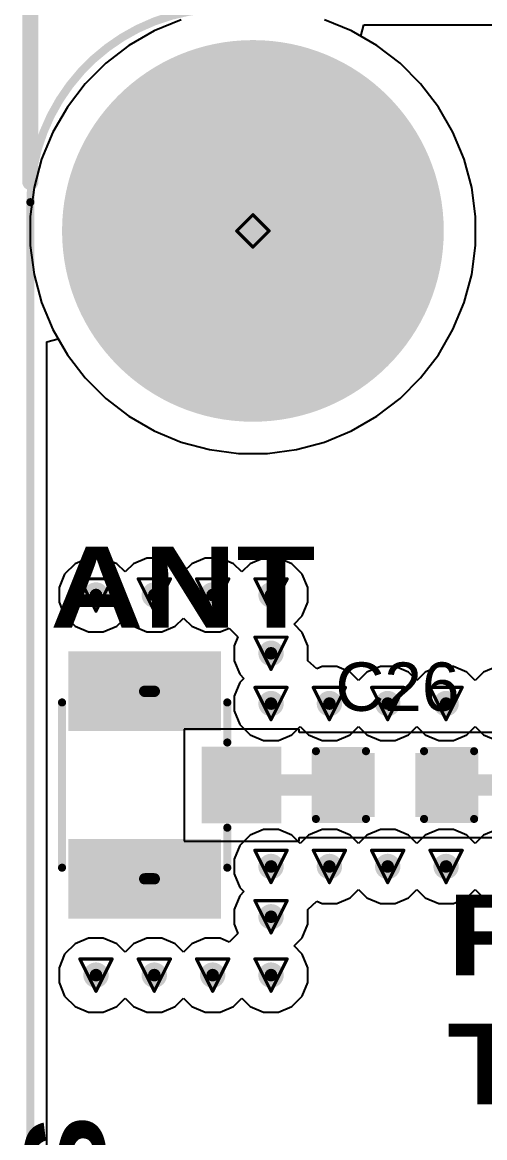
# Model space of a CAD drawing. Header units: inches. Extents: x -5 to 234, y -4 to 104.
# Drawn here: x -3.63 to 3.65, y 18.73 to 36.28 of the extents above; entities that cross this region are included whole.
import ezdxf

# ---------------------------------------------------------------- set-up
doc = ezdxf.new("R2010")
doc.units = ezdxf.units.IN
for name, color, linetype in [('Board Outline', 216, 'Continuous'), ('Bottom Layer', 5, 'Continuous'), ('Bottom Solder', 6, 'Continuous'), ('Dimension', 6, 'Continuous'), ('Drill Drawing', 1, 'Continuous'), ('GND', 16, 'Continuous'), ('Multi-Layer', 9, 'Continuous'), ('Pad Holes', 156, 'Continuous'), ('POWER', 76, 'Continuous'), ('Top Layer', 1, 'Continuous'), ('Top Overlay', 2, 'Continuous'), ('Top Paste', 8, 'Continuous'), ('Top Solder', 216, 'Continuous'), ('Via Holes', 16, 'Continuous')]:
    doc.layers.add(name, color=color, linetype=linetype)
doc.styles.add('Arial', font='', dxfattribs={"height": 0.2})
doc.styles.add('Arial Black_Bold', font='', dxfattribs={"height": 0.2})
doc.styles.get('Arial').set_extended_font_data('Arial')
doc.styles.get('Arial Black_Bold').set_extended_font_data('Arial Black', bold=True)

# ---------------------------------------------------------------- blocks, each defined once
blk = doc.blocks.new('U_FL_R_SMT_1_10__95')
at = {"layer": 'Top Layer'}
for points in [[(-2, 1.863), (-0.95, 1.863), (-0.95, -0.337), (-2, -0.337)], [(0.95, 1.863), (2, 1.863), (2, -0.337), (0.95, -0.337)], [(-0.5, -0.238), (0.5, -0.238), (0.5, -1.288), (-0.5, -1.288)]]:
    blk.add_hatch(color=1, dxfattribs=at).paths.add_polyline_path(points)
at = {"layer": 'Top Paste'}
for points in [[(-2, 1.863), (-0.95, 1.863), (-0.95, -0.337), (-2, -0.337)], [(0.95, 1.863), (2, 1.863), (2, -0.337), (0.95, -0.337)], [(-0.5, -0.238), (0.5, -0.238), (0.5, -1.288), (-0.5, -1.288)]]:
    blk.add_hatch(color=8, dxfattribs=at).paths.add_polyline_path(points)
at = {"layer": 'Top Solder'}
for points in [[(-2.102, 1.964), (-0.848, 1.964), (-0.848, -0.439), (-2.102, -0.439)], [(0.848, 1.964), (2.102, 1.964), (2.102, -0.439), (0.848, -0.439)], [(-0.602, -0.136), (0.602, -0.136), (0.602, -1.389), (-0.602, -1.389)]]:
    blk.add_hatch(color=216, dxfattribs=at).paths.add_polyline_path(points)
at = {"layer": 'Top Overlay', "const_width": 0.127}
for points in [[(-1.3, 2.062), (1.3, 2.062)], [(-1.3, -0.537), (-0.67, -0.537)], [(0.67, -0.537), (1.3, -0.537)]]:
    blk.add_lwpolyline(points, dxfattribs=at)
at = {"layer": 'Top Overlay', "const_width": 0.0635}
for points in [[(-1.332, 2.062, 1), (-1.268, 2.062, 1)], [(1.268, 2.062, 1), (1.332, 2.062, 1)], [(-1.332, -0.537, 1), (-1.268, -0.537, 1)], [(-0.702, -0.537, 1), (-0.638, -0.537, 1)], [(0.638, -0.537, 1), (0.702, -0.537, 1)], [(1.268, -0.537, 1), (1.332, -0.537, 1)]]:
    blk.add_lwpolyline(points, format="xyb", close=True, dxfattribs=at)
blk = doc.blocks.new('C___0603_132')
at = {"layer": 'Top Layer'}
for points in [[(-0.381, 0.445), (-0.381, -0.445), (-1.143, -0.445), (-1.143, 0.445)], [(1.143, 0.445), (1.143, -0.445), (0.381, -0.445), (0.381, 0.445)]]:
    blk.add_hatch(color=1, dxfattribs=at).paths.add_polyline_path(points)
at = {"layer": 'Top Paste'}
for points in [[(-0.381, 0.445), (-0.381, -0.445), (-1.143, -0.445), (-1.143, 0.445)], [(1.143, 0.445), (1.143, -0.445), (0.381, -0.445), (0.381, 0.445)]]:
    blk.add_hatch(color=8, dxfattribs=at).paths.add_polyline_path(points)
at = {"layer": 'Top Solder'}
for points in [[(-0.321, 0.504), (-0.321, -0.504), (-1.203, -0.504), (-1.203, 0.504)], [(1.203, 0.504), (1.203, -0.504), (0.321, -0.504), (0.321, 0.504)]]:
    blk.add_hatch(color=216, dxfattribs=at).paths.add_polyline_path(points)
at = {"layer": 'Top Overlay', "const_width": 0.127}
for points in [[(-1.245, 0.533), (-1.245, -0.533)], [(-0.457, 0.533), (-1.245, 0.533)], [(1.245, 0.533), (0.457, 0.533)], [(1.245, 0.533), (1.245, -0.533)], [(-0.457, -0.533), (-1.245, -0.533)], [(1.245, -0.533), (0.457, -0.533)]]:
    blk.add_lwpolyline(points, dxfattribs=at)
at = {"layer": 'Top Overlay', "const_width": 0.0635}
for points in [[(-1.276, 0.533, 1), (-1.213, 0.533, 1)], [(-1.276, 0.533, 1), (-1.213, 0.533, 1)], [(-0.489, 0.533, 1), (-0.425, 0.533, 1)], [(0.425, 0.533, 1), (0.489, 0.533, 1)], [(1.213, 0.533, 1), (1.276, 0.533, 1)], [(1.213, 0.533, 1), (1.276, 0.533, 1)], [(-1.276, -0.533, 1), (-1.213, -0.533, 1)], [(-1.276, -0.533, 1), (-1.213, -0.533, 1)], [(-0.489, -0.533, 1), (-0.425, -0.533, 1)], [(0.425, -0.533, 1), (0.489, -0.533, 1)], [(1.213, -0.533, 1), (1.276, -0.533, 1)], [(1.213, -0.533, 1), (1.276, -0.533, 1)]]:
    blk.add_lwpolyline(points, format="xyb", close=True, dxfattribs=at)

msp = doc.modelspace()

# ---------------------------------------------------------------- hatches: boundary and pattern name
at = {"layer": 'Bottom Layer'}
h = msp.add_hatch(color=5, dxfattribs=at)
edge = h.paths.add_edge_path()
edge.add_arc((0, 33), 2.9, 0, 360)
h = msp.add_hatch(color=5, dxfattribs=at)
edge = h.paths.add_edge_path()
edge.add_arc((-2.468, 27.272), 0.2, 0, 360)
h = msp.add_hatch(color=5, dxfattribs=at)
edge = h.paths.add_edge_path()
edge.add_arc((-1.551, 27.272), 0.2, 0, 360)
h = msp.add_hatch(color=5, dxfattribs=at)
edge = h.paths.add_edge_path()
edge.add_arc((-0.633, 27.272), 0.2, 0, 360)
h = msp.add_hatch(color=5, dxfattribs=at)
edge = h.paths.add_edge_path()
edge.add_arc((0.285, 27.272), 0.2, 0, 360)
h = msp.add_hatch(color=5, dxfattribs=at)
edge = h.paths.add_edge_path()
edge.add_arc((0.285, 26.355), 0.2, 0, 360)
h = msp.add_hatch(color=5, dxfattribs=at)
edge = h.paths.add_edge_path()
edge.add_arc((0.285, 25.564), 0.2, 0, 360)
h = msp.add_hatch(color=5, dxfattribs=at)
edge = h.paths.add_edge_path()
edge.add_arc((1.203, 25.564), 0.2, 0, 360)
h = msp.add_hatch(color=5, dxfattribs=at)
edge = h.paths.add_edge_path()
edge.add_arc((2.12, 25.564), 0.2, 0, 360)
h = msp.add_hatch(color=5, dxfattribs=at)
edge = h.paths.add_edge_path()
edge.add_arc((3.038, 25.564), 0.2, 0, 360)
h = msp.add_hatch(color=5, dxfattribs=at)
edge = h.paths.add_edge_path()
edge.add_arc((0.285, 23.001), 0.2, 0, 360)
h = msp.add_hatch(color=5, dxfattribs=at)
edge = h.paths.add_edge_path()
edge.add_arc((1.203, 23.001), 0.2, 0, 360)
h = msp.add_hatch(color=5, dxfattribs=at)
edge = h.paths.add_edge_path()
edge.add_arc((2.12, 23.001), 0.2, 0, 360)
h = msp.add_hatch(color=5, dxfattribs=at)
edge = h.paths.add_edge_path()
edge.add_arc((3.038, 23.001), 0.2, 0, 360)
h = msp.add_hatch(color=5, dxfattribs=at)
edge = h.paths.add_edge_path()
edge.add_arc((0.285, 22.21), 0.2, 0, 360)
h = msp.add_hatch(color=5, dxfattribs=at)
edge = h.paths.add_edge_path()
edge.add_arc((-2.468, 21.292), 0.2, 0, 360)
h = msp.add_hatch(color=5, dxfattribs=at)
edge = h.paths.add_edge_path()
edge.add_arc((-1.551, 21.292), 0.2, 0, 360)
h = msp.add_hatch(color=5, dxfattribs=at)
edge = h.paths.add_edge_path()
edge.add_arc((-0.633, 21.292), 0.2, 0, 360)
h = msp.add_hatch(color=5, dxfattribs=at)
edge = h.paths.add_edge_path()
edge.add_arc((0.285, 21.292), 0.2, 0, 360)
at = {"layer": 'Bottom Solder'}
h = msp.add_hatch(color=6, dxfattribs=at)
edge = h.paths.add_edge_path()
edge.add_arc((0, 33), 3.002, 0, 360)
at = {"layer": 'GND'}
h = msp.add_hatch(color=16, dxfattribs=at)
edge = h.paths.add_edge_path()
edge.add_arc((0, 33), 2.9, 0, 360)
h = msp.add_hatch(color=16, dxfattribs=at)
edge = h.paths.add_edge_path()
edge.add_arc((-2.468, 27.272), 0.2, 0, 360)
h = msp.add_hatch(color=16, dxfattribs=at)
edge = h.paths.add_edge_path()
edge.add_arc((-1.551, 27.272), 0.2, 0, 360)
h = msp.add_hatch(color=16, dxfattribs=at)
edge = h.paths.add_edge_path()
edge.add_arc((-0.633, 27.272), 0.2, 0, 360)
h = msp.add_hatch(color=16, dxfattribs=at)
edge = h.paths.add_edge_path()
edge.add_arc((0.285, 27.272), 0.2, 0, 360)
h = msp.add_hatch(color=16, dxfattribs=at)
edge = h.paths.add_edge_path()
edge.add_arc((0.285, 26.355), 0.2, 0, 360)
h = msp.add_hatch(color=16, dxfattribs=at)
edge = h.paths.add_edge_path()
edge.add_arc((0.285, 25.564), 0.2, 0, 360)
h = msp.add_hatch(color=16, dxfattribs=at)
edge = h.paths.add_edge_path()
edge.add_arc((1.203, 25.564), 0.2, 0, 360)
h = msp.add_hatch(color=16, dxfattribs=at)
edge = h.paths.add_edge_path()
edge.add_arc((2.12, 25.564), 0.2, 0, 360)
h = msp.add_hatch(color=16, dxfattribs=at)
edge = h.paths.add_edge_path()
edge.add_arc((3.038, 25.564), 0.2, 0, 360)
h = msp.add_hatch(color=16, dxfattribs=at)
edge = h.paths.add_edge_path()
edge.add_arc((0.285, 23.001), 0.2, 0, 360)
h = msp.add_hatch(color=16, dxfattribs=at)
edge = h.paths.add_edge_path()
edge.add_arc((1.203, 23.001), 0.2, 0, 360)
h = msp.add_hatch(color=16, dxfattribs=at)
edge = h.paths.add_edge_path()
edge.add_arc((2.12, 23.001), 0.2, 0, 360)
h = msp.add_hatch(color=16, dxfattribs=at)
edge = h.paths.add_edge_path()
edge.add_arc((3.038, 23.001), 0.2, 0, 360)
h = msp.add_hatch(color=16, dxfattribs=at)
edge = h.paths.add_edge_path()
edge.add_arc((0.285, 22.21), 0.2, 0, 360)
h = msp.add_hatch(color=16, dxfattribs=at)
edge = h.paths.add_edge_path()
edge.add_arc((-2.468, 21.292), 0.2, 0, 360)
h = msp.add_hatch(color=16, dxfattribs=at)
edge = h.paths.add_edge_path()
edge.add_arc((-1.551, 21.292), 0.2, 0, 360)
h = msp.add_hatch(color=16, dxfattribs=at)
edge = h.paths.add_edge_path()
edge.add_arc((-0.633, 21.292), 0.2, 0, 360)
h = msp.add_hatch(color=16, dxfattribs=at)
edge = h.paths.add_edge_path()
edge.add_arc((0.285, 21.292), 0.2, 0, 360)
at = {"layer": 'Multi-Layer'}
h = msp.add_hatch(color=9, dxfattribs=at)
edge = h.paths.add_edge_path()
edge.add_arc((0, 33), 2.9, 0, 360)
at = {"layer": 'Pad Holes'}
h = msp.add_hatch(color=7, dxfattribs=at)
edge = h.paths.add_edge_path()
edge.add_arc((0, 33), 1.5, 0, 360)
at = {"layer": 'POWER'}
h = msp.add_hatch(color=76, dxfattribs=at)
edge = h.paths.add_edge_path()
edge.add_arc((0, 33), 2.9, 0, 360)
h = msp.add_hatch(color=76, dxfattribs=at)
edge = h.paths.add_edge_path()
edge.add_arc((-2.468, 27.272), 0.2, 0, 360)
h = msp.add_hatch(color=76, dxfattribs=at)
edge = h.paths.add_edge_path()
edge.add_arc((-1.551, 27.272), 0.2, 0, 360)
h = msp.add_hatch(color=76, dxfattribs=at)
edge = h.paths.add_edge_path()
edge.add_arc((-0.633, 27.272), 0.2, 0, 360)
h = msp.add_hatch(color=76, dxfattribs=at)
edge = h.paths.add_edge_path()
edge.add_arc((0.285, 27.272), 0.2, 0, 360)
h = msp.add_hatch(color=76, dxfattribs=at)
edge = h.paths.add_edge_path()
edge.add_arc((0.285, 26.355), 0.2, 0, 360)
h = msp.add_hatch(color=76, dxfattribs=at)
edge = h.paths.add_edge_path()
edge.add_arc((0.285, 25.564), 0.2, 0, 360)
h = msp.add_hatch(color=76, dxfattribs=at)
edge = h.paths.add_edge_path()
edge.add_arc((1.203, 25.564), 0.2, 0, 360)
h = msp.add_hatch(color=76, dxfattribs=at)
edge = h.paths.add_edge_path()
edge.add_arc((2.12, 25.564), 0.2, 0, 360)
h = msp.add_hatch(color=76, dxfattribs=at)
edge = h.paths.add_edge_path()
edge.add_arc((3.038, 25.564), 0.2, 0, 360)
h = msp.add_hatch(color=76, dxfattribs=at)
edge = h.paths.add_edge_path()
edge.add_arc((0.285, 23.001), 0.2, 0, 360)
h = msp.add_hatch(color=76, dxfattribs=at)
edge = h.paths.add_edge_path()
edge.add_arc((1.203, 23.001), 0.2, 0, 360)
h = msp.add_hatch(color=76, dxfattribs=at)
edge = h.paths.add_edge_path()
edge.add_arc((2.12, 23.001), 0.2, 0, 360)
h = msp.add_hatch(color=76, dxfattribs=at)
edge = h.paths.add_edge_path()
edge.add_arc((3.038, 23.001), 0.2, 0, 360)
h = msp.add_hatch(color=76, dxfattribs=at)
edge = h.paths.add_edge_path()
edge.add_arc((0.285, 22.21), 0.2, 0, 360)
h = msp.add_hatch(color=76, dxfattribs=at)
edge = h.paths.add_edge_path()
edge.add_arc((-2.468, 21.292), 0.2, 0, 360)
h = msp.add_hatch(color=76, dxfattribs=at)
edge = h.paths.add_edge_path()
edge.add_arc((-1.551, 21.292), 0.2, 0, 360)
h = msp.add_hatch(color=76, dxfattribs=at)
edge = h.paths.add_edge_path()
edge.add_arc((-0.633, 21.292), 0.2, 0, 360)
h = msp.add_hatch(color=76, dxfattribs=at)
edge = h.paths.add_edge_path()
edge.add_arc((0.285, 21.292), 0.2, 0, 360)
at = {"layer": 'Top Layer'}
h = msp.add_hatch(color=1, dxfattribs=at)
edge = h.paths.add_edge_path()
edge.add_arc((0, 33), 2.9, 0, 360)
h = msp.add_hatch(color=1, dxfattribs=at)
edge = h.paths.add_edge_path()
edge.add_arc((-2.468, 27.272), 0.2, 0, 360)
h = msp.add_hatch(color=1, dxfattribs=at)
edge = h.paths.add_edge_path()
edge.add_arc((-1.551, 27.272), 0.2, 0, 360)
h = msp.add_hatch(color=1, dxfattribs=at)
edge = h.paths.add_edge_path()
edge.add_arc((-0.633, 27.272), 0.2, 0, 360)
h = msp.add_hatch(color=1, dxfattribs=at)
edge = h.paths.add_edge_path()
edge.add_arc((0.285, 27.272), 0.2, 0, 360)
h = msp.add_hatch(color=1, dxfattribs=at)
edge = h.paths.add_edge_path()
edge.add_arc((0.285, 26.355), 0.2, 0, 360)
h = msp.add_hatch(color=1, dxfattribs=at)
edge = h.paths.add_edge_path()
edge.add_arc((0.285, 25.564), 0.2, 0, 360)
h = msp.add_hatch(color=1, dxfattribs=at)
edge = h.paths.add_edge_path()
edge.add_arc((1.203, 25.564), 0.2, 0, 360)
h = msp.add_hatch(color=1, dxfattribs=at)
edge = h.paths.add_edge_path()
edge.add_arc((2.12, 25.564), 0.2, 0, 360)
h = msp.add_hatch(color=1, dxfattribs=at)
edge = h.paths.add_edge_path()
edge.add_arc((3.038, 25.564), 0.2, 0, 360)
h = msp.add_hatch(color=1, dxfattribs=at)
edge = h.paths.add_edge_path()
edge.add_arc((0.285, 23.001), 0.2, 0, 360)
h = msp.add_hatch(color=1, dxfattribs=at)
edge = h.paths.add_edge_path()
edge.add_arc((1.203, 23.001), 0.2, 0, 360)
h = msp.add_hatch(color=1, dxfattribs=at)
edge = h.paths.add_edge_path()
edge.add_arc((2.12, 23.001), 0.2, 0, 360)
h = msp.add_hatch(color=1, dxfattribs=at)
edge = h.paths.add_edge_path()
edge.add_arc((3.038, 23.001), 0.2, 0, 360)
h = msp.add_hatch(color=1, dxfattribs=at)
edge = h.paths.add_edge_path()
edge.add_arc((0.285, 22.21), 0.2, 0, 360)
h = msp.add_hatch(color=1, dxfattribs=at)
edge = h.paths.add_edge_path()
edge.add_arc((-2.468, 21.292), 0.2, 0, 360)
h = msp.add_hatch(color=1, dxfattribs=at)
edge = h.paths.add_edge_path()
edge.add_arc((-1.551, 21.292), 0.2, 0, 360)
h = msp.add_hatch(color=1, dxfattribs=at)
edge = h.paths.add_edge_path()
edge.add_arc((-0.633, 21.292), 0.2, 0, 360)
h = msp.add_hatch(color=1, dxfattribs=at)
edge = h.paths.add_edge_path()
edge.add_arc((0.285, 21.292), 0.2, 0, 360)
at = {"layer": 'Top Solder'}
h = msp.add_hatch(color=216, dxfattribs=at)
edge = h.paths.add_edge_path()
edge.add_arc((0, 33), 3.002, 0, 360)
at = {"layer": 'Via Holes'}
h = msp.add_hatch(color=7, dxfattribs=at)
edge = h.paths.add_edge_path()
edge.add_arc((-2.468, 27.272), 0.1, 0, 360)
h = msp.add_hatch(color=7, dxfattribs=at)
edge = h.paths.add_edge_path()
edge.add_arc((-1.551, 27.272), 0.1, 0, 360)
h = msp.add_hatch(color=7, dxfattribs=at)
edge = h.paths.add_edge_path()
edge.add_arc((-0.633, 27.272), 0.1, 0, 360)
h = msp.add_hatch(color=7, dxfattribs=at)
edge = h.paths.add_edge_path()
edge.add_arc((0.285, 27.272), 0.1, 0, 360)
h = msp.add_hatch(color=7, dxfattribs=at)
edge = h.paths.add_edge_path()
edge.add_arc((0.285, 26.355), 0.1, 0, 360)
h = msp.add_hatch(color=7, dxfattribs=at)
edge = h.paths.add_edge_path()
edge.add_arc((0.285, 25.564), 0.1, 0, 360)
h = msp.add_hatch(color=7, dxfattribs=at)
edge = h.paths.add_edge_path()
edge.add_arc((1.203, 25.564), 0.1, 0, 360)
h = msp.add_hatch(color=7, dxfattribs=at)
edge = h.paths.add_edge_path()
edge.add_arc((2.12, 25.564), 0.1, 0, 360)
h = msp.add_hatch(color=7, dxfattribs=at)
edge = h.paths.add_edge_path()
edge.add_arc((3.038, 25.564), 0.1, 0, 360)
h = msp.add_hatch(color=7, dxfattribs=at)
edge = h.paths.add_edge_path()
edge.add_arc((0.285, 23.001), 0.1, 0, 360)
h = msp.add_hatch(color=7, dxfattribs=at)
edge = h.paths.add_edge_path()
edge.add_arc((1.203, 23.001), 0.1, 0, 360)
h = msp.add_hatch(color=7, dxfattribs=at)
edge = h.paths.add_edge_path()
edge.add_arc((2.12, 23.001), 0.1, 0, 360)
h = msp.add_hatch(color=7, dxfattribs=at)
edge = h.paths.add_edge_path()
edge.add_arc((3.038, 23.001), 0.1, 0, 360)
h = msp.add_hatch(color=7, dxfattribs=at)
edge = h.paths.add_edge_path()
edge.add_arc((0.285, 22.21), 0.1, 0, 360)
h = msp.add_hatch(color=7, dxfattribs=at)
edge = h.paths.add_edge_path()
edge.add_arc((-2.468, 21.292), 0.1, 0, 360)
h = msp.add_hatch(color=7, dxfattribs=at)
edge = h.paths.add_edge_path()
edge.add_arc((-1.551, 21.292), 0.1, 0, 360)
h = msp.add_hatch(color=7, dxfattribs=at)
edge = h.paths.add_edge_path()
edge.add_arc((-0.633, 21.292), 0.1, 0, 360)
h = msp.add_hatch(color=7, dxfattribs=at)
edge = h.paths.add_edge_path()
edge.add_arc((0.285, 21.292), 0.1, 0, 360)

# ---------------------------------------------------------------- linework, layer by layer
at = {"layer": 'Board Outline', "const_width": 0.127}
msp.add_lwpolyline([(-3.5, 33.452, -0.414214), (-0.452, 36.5)], format="xyb", dxfattribs=at)
msp.add_lwpolyline([(-3.5, -0.452), (-3.5, 33.452)], dxfattribs=at)
at = {"layer": 'Board Outline', "const_width": 0.0635}
msp.add_lwpolyline([(-3.532, 33.452, 1), (-3.468, 33.452, 1)], format="xyb", close=True, dxfattribs=at)
msp.add_lwpolyline([(-3.532, 33.452, 1), (-3.468, 33.452, 1)], format="xyb", close=True, dxfattribs=at)
at = {"layer": 'Bottom Layer'}
for p, q in [((1.697, 36.063), (1.744, 36.241)), ((1.744, 36.241), (30.464, 36.241)), ((1.949, 35.917), (1.697, 36.063)), ((2.314, 35.638), (1.949, 35.917)), ((2.638, 35.313), (2.314, 35.638)), ((2.917, 34.949), (2.638, 35.313)), ((3.147, 34.552), (2.917, 34.949)), ((3.323, 34.128), (3.147, 34.552)), ((3.441, 33.684), (3.323, 34.128)), ((3.501, 33.229), (3.441, 33.684)), ((3.501, 32.77), (3.501, 33.229)), ((3.441, 32.315), (3.501, 32.77)), ((3.323, 31.872), (3.441, 32.315)), ((3.147, 31.448), (3.323, 31.872)), ((2.917, 31.051), (3.147, 31.448)), ((-3.241, 31.256), (-3.063, 31.303)), ((-3.241, 1.744), (-3.241, 31.256)), ((-3.063, 31.303), (-2.917, 31.051)), ((-2.917, 31.051), (-2.638, 30.686)), ((2.638, 30.686), (2.917, 31.051)), ((-2.638, 30.686), (-2.313, 30.362)), ((2.314, 30.362), (2.638, 30.686)), ((-2.313, 30.362), (-1.949, 30.083)), ((1.949, 30.083), (2.314, 30.362)), ((-1.949, 30.083), (-1.552, 29.853)), ((1.552, 29.853), (1.949, 30.083)), ((-1.552, 29.853), (-1.128, 29.677)), ((1.128, 29.677), (1.552, 29.853)), ((-1.128, 29.677), (-0.684, 29.559)), ((0.685, 29.559), (1.128, 29.677)), ((-0.684, 29.559), (-0.229, 29.499)), ((-0.229, 29.499), (0.23, 29.499)), ((0.23, 29.499), (0.685, 29.559))]:
    msp.add_line(p, q, dxfattribs=at)
at = {"layer": 'Dimension', "const_width": 0.254}
msp.add_lwpolyline([(-3.5, 33.769), (-3.5, 44.856)], dxfattribs=at)
at = {"layer": 'Dimension', "const_width": 0.127}
msp.add_lwpolyline([(-3.564, 33.769, 1), (-3.437, 33.769, 1)], format="xyb", close=True, dxfattribs=at)
at = {"layer": 'Drill Drawing', "const_width": 0.0508}
for points in [[(-0.254, 33), (0, 33.254)], [(0, 33.254), (0.254, 33)], [(-0.254, 33), (0, 32.746)], [(0, 32.746), (0.254, 33)], [(-2.722, 27.526), (-2.214, 27.526)], [(-2.722, 27.526), (-2.468, 27.018)], [(-2.468, 27.018), (-2.214, 27.526)], [(-1.805, 27.526), (-1.297, 27.526)], [(-1.805, 27.526), (-1.551, 27.018)], [(-1.551, 27.018), (-1.297, 27.526)], [(-0.887, 27.526), (-0.379, 27.526)], [(-0.887, 27.526), (-0.633, 27.018)], [(-0.633, 27.018), (-0.379, 27.526)], [(0.031, 27.526), (0.539, 27.526)], [(0.031, 27.526), (0.285, 27.018)], [(0.285, 27.018), (0.539, 27.526)], [(0.031, 26.609), (0.539, 26.609)], [(0.031, 26.609), (0.285, 26.101)], [(0.285, 26.101), (0.539, 26.609)], [(0.031, 25.818), (0.539, 25.818)], [(0.031, 25.818), (0.285, 25.31)], [(0.285, 25.31), (0.539, 25.818)], [(0.949, 25.818), (1.457, 25.818)], [(0.949, 25.818), (1.203, 25.31)], [(1.203, 25.31), (1.457, 25.818)], [(1.866, 25.818), (2.374, 25.818)], [(1.866, 25.818), (2.12, 25.31)], [(2.12, 25.31), (2.374, 25.818)], [(2.784, 25.818), (3.292, 25.818)], [(2.784, 25.818), (3.038, 25.31)], [(3.038, 25.31), (3.292, 25.818)], [(0.031, 23.255), (0.539, 23.255)], [(0.031, 23.255), (0.285, 22.747)], [(0.285, 22.747), (0.539, 23.255)], [(0.949, 23.255), (1.457, 23.255)], [(0.949, 23.255), (1.203, 22.747)], [(1.203, 22.747), (1.457, 23.255)], [(1.866, 23.255), (2.374, 23.255)], [(1.866, 23.255), (2.12, 22.747)], [(2.12, 22.747), (2.374, 23.255)], [(2.784, 23.255), (3.292, 23.255)], [(2.784, 23.255), (3.038, 22.747)], [(3.038, 22.747), (3.292, 23.255)], [(0.031, 22.464), (0.539, 22.464)], [(0.031, 22.464), (0.285, 21.956)], [(0.285, 21.956), (0.539, 22.464)], [(-2.722, 21.546), (-2.214, 21.546)], [(-2.722, 21.546), (-2.468, 21.038)], [(-2.468, 21.038), (-2.214, 21.546)], [(-1.805, 21.546), (-1.297, 21.546)], [(-1.805, 21.546), (-1.551, 21.038)], [(-1.551, 21.038), (-1.297, 21.546)], [(-0.887, 21.546), (-0.379, 21.546)], [(-0.887, 21.546), (-0.633, 21.038)], [(-0.633, 21.038), (-0.379, 21.546)], [(0.031, 21.546), (0.539, 21.546)], [(0.031, 21.546), (0.285, 21.038)], [(0.285, 21.038), (0.539, 21.546)]]:
    msp.add_lwpolyline(points, dxfattribs=at)
at = {"layer": 'Drill Drawing', "const_width": 0.0254}
for points in [[(-0.013, 33.254, 1), (0.013, 33.254, 1)], [(-0.013, 33.254, 1), (0.013, 33.254, 1)], [(-0.267, 33, 1), (-0.241, 33, 1)], [(-0.267, 33, 1), (-0.241, 33, 1)], [(0.241, 33, 1), (0.267, 33, 1)], [(0.241, 33, 1), (0.267, 33, 1)], [(-0.013, 32.746, 1), (0.013, 32.746, 1)], [(-0.013, 32.746, 1), (0.013, 32.746, 1)], [(-2.735, 27.526, 1), (-2.71, 27.526, 1)], [(-2.735, 27.526, 1), (-2.71, 27.526, 1)], [(-2.227, 27.526, 1), (-2.202, 27.526, 1)], [(-2.227, 27.526, 1), (-2.202, 27.526, 1)], [(-1.817, 27.526, 1), (-1.792, 27.526, 1)], [(-1.817, 27.526, 1), (-1.792, 27.526, 1)], [(-1.309, 27.526, 1), (-1.284, 27.526, 1)], [(-1.309, 27.526, 1), (-1.284, 27.526, 1)], [(-0.9, 27.526, 1), (-0.874, 27.526, 1)], [(-0.9, 27.526, 1), (-0.874, 27.526, 1)], [(-0.392, 27.526, 1), (-0.366, 27.526, 1)], [(-0.392, 27.526, 1), (-0.366, 27.526, 1)], [(0.018, 27.526, 1), (0.043, 27.526, 1)], [(0.018, 27.526, 1), (0.043, 27.526, 1)], [(0.526, 27.526, 1), (0.551, 27.526, 1)], [(0.526, 27.526, 1), (0.551, 27.526, 1)], [(-2.481, 27.018, 1), (-2.456, 27.018, 1)], [(-2.481, 27.018, 1), (-2.456, 27.018, 1)], [(-1.563, 27.018, 1), (-1.538, 27.018, 1)], [(-1.563, 27.018, 1), (-1.538, 27.018, 1)], [(-0.646, 27.018, 1), (-0.62, 27.018, 1)], [(-0.646, 27.018, 1), (-0.62, 27.018, 1)], [(0.272, 27.018, 1), (0.297, 27.018, 1)], [(0.272, 27.018, 1), (0.297, 27.018, 1)], [(0.018, 26.609, 1), (0.043, 26.609, 1)], [(0.018, 26.609, 1), (0.043, 26.609, 1)], [(0.526, 26.609, 1), (0.551, 26.609, 1)], [(0.526, 26.609, 1), (0.551, 26.609, 1)], [(0.272, 26.101, 1), (0.297, 26.101, 1)], [(0.272, 26.101, 1), (0.297, 26.101, 1)], [(0.018, 25.818, 1), (0.043, 25.818, 1)], [(0.018, 25.818, 1), (0.043, 25.818, 1)], [(0.526, 25.818, 1), (0.551, 25.818, 1)], [(0.526, 25.818, 1), (0.551, 25.818, 1)], [(0.936, 25.818, 1), (0.961, 25.818, 1)], [(0.936, 25.818, 1), (0.961, 25.818, 1)], [(1.444, 25.818, 1), (1.469, 25.818, 1)], [(1.444, 25.818, 1), (1.469, 25.818, 1)], [(1.854, 25.818, 1), (1.879, 25.818, 1)], [(1.854, 25.818, 1), (1.879, 25.818, 1)], [(2.362, 25.818, 1), (2.387, 25.818, 1)], [(2.362, 25.818, 1), (2.387, 25.818, 1)], [(2.771, 25.818, 1), (2.797, 25.818, 1)], [(2.771, 25.818, 1), (2.797, 25.818, 1)], [(3.279, 25.818, 1), (3.305, 25.818, 1)], [(3.279, 25.818, 1), (3.305, 25.818, 1)], [(0.272, 25.31, 1), (0.297, 25.31, 1)], [(0.272, 25.31, 1), (0.297, 25.31, 1)], [(1.19, 25.31, 1), (1.215, 25.31, 1)], [(1.19, 25.31, 1), (1.215, 25.31, 1)], [(2.108, 25.31, 1), (2.133, 25.31, 1)], [(2.108, 25.31, 1), (2.133, 25.31, 1)], [(3.025, 25.31, 1), (3.051, 25.31, 1)], [(3.025, 25.31, 1), (3.051, 25.31, 1)], [(0.018, 23.255, 1), (0.043, 23.255, 1)], [(0.018, 23.255, 1), (0.043, 23.255, 1)], [(0.526, 23.255, 1), (0.551, 23.255, 1)], [(0.526, 23.255, 1), (0.551, 23.255, 1)], [(0.936, 23.255, 1), (0.961, 23.255, 1)], [(0.936, 23.255, 1), (0.961, 23.255, 1)], [(1.444, 23.255, 1), (1.469, 23.255, 1)], [(1.444, 23.255, 1), (1.469, 23.255, 1)], [(1.854, 23.255, 1), (1.879, 23.255, 1)], [(1.854, 23.255, 1), (1.879, 23.255, 1)], [(2.362, 23.255, 1), (2.387, 23.255, 1)], [(2.362, 23.255, 1), (2.387, 23.255, 1)], [(2.771, 23.255, 1), (2.797, 23.255, 1)], [(2.771, 23.255, 1), (2.797, 23.255, 1)], [(3.279, 23.255, 1), (3.305, 23.255, 1)], [(3.279, 23.255, 1), (3.305, 23.255, 1)], [(0.272, 22.747, 1), (0.297, 22.747, 1)], [(0.272, 22.747, 1), (0.297, 22.747, 1)], [(1.19, 22.747, 1), (1.215, 22.747, 1)], [(1.19, 22.747, 1), (1.215, 22.747, 1)], [(2.108, 22.747, 1), (2.133, 22.747, 1)], [(2.108, 22.747, 1), (2.133, 22.747, 1)], [(3.025, 22.747, 1), (3.051, 22.747, 1)], [(3.025, 22.747, 1), (3.051, 22.747, 1)], [(0.018, 22.464, 1), (0.043, 22.464, 1)], [(0.018, 22.464, 1), (0.043, 22.464, 1)], [(0.526, 22.464, 1), (0.551, 22.464, 1)], [(0.526, 22.464, 1), (0.551, 22.464, 1)], [(0.272, 21.956, 1), (0.297, 21.956, 1)], [(0.272, 21.956, 1), (0.297, 21.956, 1)], [(-2.735, 21.546, 1), (-2.71, 21.546, 1)], [(-2.735, 21.546, 1), (-2.71, 21.546, 1)], [(-2.227, 21.546, 1), (-2.202, 21.546, 1)], [(-2.227, 21.546, 1), (-2.202, 21.546, 1)], [(-1.817, 21.546, 1), (-1.792, 21.546, 1)], [(-1.817, 21.546, 1), (-1.792, 21.546, 1)], [(-1.309, 21.546, 1), (-1.284, 21.546, 1)], [(-1.309, 21.546, 1), (-1.284, 21.546, 1)], [(-0.9, 21.546, 1), (-0.874, 21.546, 1)], [(-0.9, 21.546, 1), (-0.874, 21.546, 1)], [(-0.392, 21.546, 1), (-0.366, 21.546, 1)], [(-0.392, 21.546, 1), (-0.366, 21.546, 1)], [(0.018, 21.546, 1), (0.043, 21.546, 1)], [(0.018, 21.546, 1), (0.043, 21.546, 1)], [(0.526, 21.546, 1), (0.551, 21.546, 1)], [(0.526, 21.546, 1), (0.551, 21.546, 1)], [(-2.481, 21.038, 1), (-2.456, 21.038, 1)], [(-2.481, 21.038, 1), (-2.456, 21.038, 1)], [(-1.563, 21.038, 1), (-1.538, 21.038, 1)], [(-1.563, 21.038, 1), (-1.538, 21.038, 1)], [(-0.646, 21.038, 1), (-0.62, 21.038, 1)], [(-0.646, 21.038, 1), (-0.62, 21.038, 1)], [(0.272, 21.038, 1), (0.297, 21.038, 1)], [(0.272, 21.038, 1), (0.297, 21.038, 1)]]:
    msp.add_lwpolyline(points, format="xyb", close=True, dxfattribs=at)
at = {"layer": 'GND'}
for p, q in [((1.697, 36.063), (1.744, 36.241)), ((1.744, 36.241), (38.271, 36.241)), ((1.949, 35.917), (1.697, 36.063)), ((2.314, 35.638), (1.949, 35.917)), ((2.638, 35.313), (2.314, 35.638)), ((2.917, 34.949), (2.638, 35.313)), ((3.147, 34.552), (2.917, 34.949)), ((3.323, 34.128), (3.147, 34.552)), ((3.441, 33.684), (3.323, 34.128)), ((3.501, 33.229), (3.441, 33.684)), ((3.501, 32.77), (3.501, 33.229)), ((3.441, 32.315), (3.501, 32.77)), ((3.323, 31.872), (3.441, 32.315)), ((3.147, 31.448), (3.323, 31.872)), ((2.917, 31.051), (3.147, 31.448)), ((-3.241, 31.256), (-3.063, 31.303)), ((-3.241, 1.744), (-3.241, 31.256)), ((-3.063, 31.303), (-2.917, 31.051)), ((-2.917, 31.051), (-2.638, 30.686)), ((2.638, 30.686), (2.917, 31.051)), ((-2.638, 30.686), (-2.313, 30.362)), ((2.314, 30.362), (2.638, 30.686)), ((-2.313, 30.362), (-1.949, 30.083)), ((1.949, 30.083), (2.314, 30.362)), ((-1.949, 30.083), (-1.552, 29.853)), ((1.552, 29.853), (1.949, 30.083)), ((-1.552, 29.853), (-1.128, 29.677)), ((1.128, 29.677), (1.552, 29.853)), ((-1.128, 29.677), (-0.684, 29.559)), ((0.685, 29.559), (1.128, 29.677)), ((-0.684, 29.559), (-0.229, 29.499)), ((-0.229, 29.499), (0.23, 29.499)), ((0.23, 29.499), (0.685, 29.559))]:
    msp.add_line(p, q, dxfattribs=at)
at = {"layer": 'Multi-Layer'}
for p, q in [((-1.128, 36.322), (-1.552, 36.147)), ((1.552, 36.147), (1.128, 36.322)), ((-1.552, 36.147), (-1.949, 35.917)), ((1.949, 35.917), (1.552, 36.147)), ((-1.949, 35.917), (-2.313, 35.638)), ((2.314, 35.638), (1.949, 35.917)), ((-2.313, 35.638), (-2.638, 35.313)), ((2.638, 35.313), (2.314, 35.638)), ((-2.638, 35.313), (-2.917, 34.949)), ((2.917, 34.949), (2.638, 35.313)), ((-2.917, 34.949), (-3.147, 34.552)), ((3.147, 34.552), (2.917, 34.949)), ((-3.147, 34.552), (-3.323, 34.128)), ((3.323, 34.128), (3.147, 34.552)), ((-3.323, 34.128), (-3.441, 33.684)), ((3.441, 33.684), (3.323, 34.128)), ((-3.441, 33.684), (-3.501, 33.229)), ((3.501, 33.229), (3.441, 33.684)), ((-3.501, 33.229), (-3.501, 33)), ((3.501, 33), (3.501, 33.229)), ((-3.501, 33), (-3.501, 33)), ((-3.501, 33), (-3.501, 32.77)), ((3.501, 32.77), (3.501, 33)), ((-3.501, 32.77), (-3.441, 32.315)), ((3.441, 32.315), (3.501, 32.77)), ((-3.441, 32.315), (-3.323, 31.872)), ((3.323, 31.872), (3.441, 32.315)), ((-3.323, 31.872), (-3.147, 31.448)), ((3.147, 31.448), (3.323, 31.872)), ((-3.147, 31.448), (-2.917, 31.051)), ((2.917, 31.051), (3.147, 31.448)), ((-2.917, 31.051), (-2.638, 30.686)), ((2.638, 30.686), (2.917, 31.051)), ((-2.638, 30.686), (-2.313, 30.362)), ((2.314, 30.362), (2.638, 30.686)), ((-2.313, 30.362), (-1.949, 30.083)), ((1.949, 30.083), (2.314, 30.362)), ((-1.949, 30.083), (-1.552, 29.853)), ((1.552, 29.853), (1.949, 30.083)), ((-1.552, 29.853), (-1.128, 29.677)), ((1.128, 29.677), (1.552, 29.853)), ((-1.128, 29.677), (-0.684, 29.559)), ((0.685, 29.559), (1.128, 29.677)), ((-0.684, 29.559), (-0.229, 29.499)), ((-0.229, 29.499), (0, 29.499)), ((0, 29.499), (0.23, 29.499)), ((0.23, 29.499), (0.685, 29.559))]:
    msp.add_line(p, q, dxfattribs=at)
at = {"layer": 'POWER'}
for p, q in [((1.697, 36.063), (1.744, 36.241)), ((1.744, 36.241), (38.271, 36.241)), ((1.949, 35.917), (1.697, 36.063)), ((2.314, 35.638), (1.949, 35.917)), ((2.638, 35.313), (2.314, 35.638)), ((2.917, 34.949), (2.638, 35.313)), ((3.147, 34.552), (2.917, 34.949)), ((3.323, 34.128), (3.147, 34.552)), ((3.441, 33.684), (3.323, 34.128)), ((3.501, 33.229), (3.441, 33.684)), ((3.501, 32.77), (3.501, 33.229)), ((3.441, 32.315), (3.501, 32.77)), ((3.323, 31.872), (3.441, 32.315)), ((3.147, 31.448), (3.323, 31.872)), ((2.917, 31.051), (3.147, 31.448)), ((-3.241, 31.256), (-3.063, 31.303)), ((-3.241, 1.744), (-3.241, 31.256)), ((-3.063, 31.303), (-2.917, 31.051)), ((-2.917, 31.051), (-2.638, 30.686)), ((2.638, 30.686), (2.917, 31.051)), ((-2.638, 30.686), (-2.313, 30.362)), ((2.314, 30.362), (2.638, 30.686)), ((-2.313, 30.362), (-1.949, 30.083)), ((1.949, 30.083), (2.314, 30.362)), ((-1.949, 30.083), (-1.552, 29.853)), ((1.552, 29.853), (1.949, 30.083)), ((-1.552, 29.853), (-1.128, 29.677)), ((1.128, 29.677), (1.552, 29.853)), ((-1.128, 29.677), (-0.684, 29.559)), ((0.685, 29.559), (1.128, 29.677)), ((-0.684, 29.559), (-0.229, 29.499)), ((-0.229, 29.499), (0.23, 29.499)), ((0.23, 29.499), (0.685, 29.559)), ((-2.798, 27.765), (-2.961, 27.602)), ((-2.584, 27.853), (-2.798, 27.765)), ((-2.353, 27.853), (-2.584, 27.853)), ((-2.139, 27.765), (-2.353, 27.853)), ((-2.01, 27.635), (-2.139, 27.765)), ((-1.88, 27.765), (-2.01, 27.635)), ((-1.666, 27.853), (-1.88, 27.765)), ((-1.435, 27.853), (-1.666, 27.853)), ((-1.222, 27.765), (-1.435, 27.853)), ((-1.092, 27.635), (-1.222, 27.765)), ((-0.962, 27.765), (-1.092, 27.635)), ((-0.749, 27.853), (-0.962, 27.765)), ((-0.517, 27.853), (-0.749, 27.853)), ((-0.304, 27.765), (-0.517, 27.853)), ((-0.174, 27.635), (-0.304, 27.765)), ((-0.044, 27.765), (-0.174, 27.635)), ((0.169, 27.853), (-0.044, 27.765)), ((0.4, 27.853), (0.169, 27.853)), ((0.614, 27.765), (0.4, 27.853)), ((0.777, 27.602), (0.614, 27.765)), ((-2.961, 27.602), (-3.049, 27.388)), ((0.866, 27.388), (0.777, 27.602)), ((-3.049, 27.388), (-3.049, 27.157)), ((0.866, 27.157), (0.866, 27.388)), ((-3.049, 27.157), (-2.961, 26.943)), ((0.777, 26.943), (0.866, 27.157)), ((-2.961, 26.943), (-2.798, 26.78)), ((-2.139, 26.78), (-2.01, 26.91)), ((-2.01, 26.91), (-1.88, 26.78)), ((-1.222, 26.78), (-1.092, 26.91)), ((-1.092, 26.91), (-0.962, 26.78)), ((0.648, 26.814), (0.777, 26.943)), ((-2.798, 26.78), (-2.584, 26.691)), ((-2.584, 26.691), (-2.353, 26.691)), ((-2.353, 26.691), (-2.139, 26.78)), ((-1.88, 26.78), (-1.666, 26.691)), ((-1.666, 26.691), (-1.435, 26.691)), ((-1.435, 26.691), (-1.222, 26.78)), ((-0.962, 26.78), (-0.749, 26.691)), ((-0.749, 26.691), (-0.517, 26.691)), ((-0.517, 26.691), (-0.372, 26.752)), ((-0.372, 26.752), (-0.236, 26.616)), ((0.777, 26.684), (0.648, 26.814)), ((0.866, 26.47), (0.777, 26.684)), ((-0.236, 26.616), (-0.296, 26.47)), ((-0.296, 26.47), (-0.296, 26.239)), ((0.866, 26.239), (0.866, 26.47)), ((-0.296, 26.239), (-0.208, 26.026)), ((1.005, 26.111), (0.866, 26.239)), ((-0.208, 26.026), (-0.142, 25.959)), ((1.087, 26.145), (1.005, 26.111)), ((1.318, 26.145), (1.087, 26.145)), ((1.532, 26.057), (1.318, 26.145)), ((1.661, 25.927), (1.532, 26.057)), ((1.791, 26.057), (1.661, 25.927)), ((2.005, 26.145), (1.791, 26.057)), ((2.236, 26.145), (2.005, 26.145)), ((2.449, 26.057), (2.236, 26.145)), ((2.579, 25.927), (2.449, 26.057)), ((2.709, 26.057), (2.579, 25.927)), ((2.922, 26.145), (2.709, 26.057)), ((3.154, 26.145), (2.922, 26.145)), ((3.367, 26.057), (3.154, 26.145)), ((3.497, 25.927), (3.367, 26.057)), ((3.627, 26.057), (3.497, 25.927)), ((3.84, 26.145), (3.627, 26.057)), ((-0.208, 25.893), (-0.296, 25.68)), ((-0.142, 25.959), (-0.208, 25.893)), ((-0.296, 25.68), (-0.296, 25.448)), ((-0.296, 25.448), (-0.208, 25.235)), ((-0.208, 25.235), (-0.044, 25.071)), ((0.614, 25.071), (0.744, 25.201)), ((0.744, 25.201), (0.873, 25.071)), ((1.532, 25.071), (1.661, 25.201)), ((1.661, 25.201), (1.791, 25.071)), ((2.449, 25.071), (2.579, 25.201)), ((2.579, 25.201), (2.709, 25.071)), ((3.367, 25.071), (3.497, 25.201)), ((3.497, 25.201), (3.627, 25.071)), ((-0.044, 25.071), (0.169, 24.983)), ((0.169, 24.983), (0.4, 24.983)), ((0.4, 24.983), (0.614, 25.071)), ((0.873, 25.071), (1.087, 24.983)), ((1.087, 24.983), (1.318, 24.983)), ((1.318, 24.983), (1.532, 25.071)), ((1.791, 25.071), (2.005, 24.983)), ((2.005, 24.983), (2.236, 24.983)), ((2.236, 24.983), (2.449, 25.071)), ((2.709, 25.071), (2.922, 24.983)), ((2.922, 24.983), (3.154, 24.983)), ((3.154, 24.983), (3.367, 25.071)), ((3.627, 25.071), (3.84, 24.983)), ((0.169, 23.582), (-0.044, 23.493)), ((0.4, 23.582), (0.169, 23.582)), ((0.614, 23.493), (0.4, 23.582)), ((1.087, 23.582), (0.873, 23.493)), ((1.318, 23.582), (1.087, 23.582)), ((1.532, 23.493), (1.318, 23.582)), ((2.005, 23.582), (1.791, 23.493)), ((2.236, 23.582), (2.005, 23.582)), ((2.449, 23.493), (2.236, 23.582)), ((2.922, 23.582), (2.709, 23.493)), ((3.154, 23.582), (2.922, 23.582)), ((3.367, 23.493), (3.154, 23.582)), ((3.84, 23.582), (3.627, 23.493)), ((-0.044, 23.493), (-0.208, 23.33)), ((0.744, 23.364), (0.614, 23.493)), ((0.873, 23.493), (0.744, 23.364)), ((1.661, 23.364), (1.532, 23.493)), ((1.791, 23.493), (1.661, 23.364)), ((2.579, 23.364), (2.449, 23.493)), ((2.709, 23.493), (2.579, 23.364)), ((3.497, 23.364), (3.367, 23.493)), ((3.627, 23.493), (3.497, 23.364)), ((-0.208, 23.33), (-0.296, 23.116)), ((-0.296, 23.116), (-0.296, 22.885)), ((-0.296, 22.885), (-0.208, 22.672)), ((-0.208, 22.672), (-0.142, 22.605)), ((1.532, 22.508), (1.661, 22.638)), ((1.661, 22.638), (1.791, 22.508)), ((2.449, 22.508), (2.579, 22.638)), ((2.579, 22.638), (2.709, 22.508)), ((3.367, 22.508), (3.497, 22.638)), ((3.497, 22.638), (3.627, 22.508)), ((-0.208, 22.539), (-0.296, 22.326)), ((-0.142, 22.605), (-0.208, 22.539)), ((1.318, 22.42), (1.532, 22.508)), ((1.791, 22.508), (2.005, 22.42)), ((2.236, 22.42), (2.449, 22.508)), ((2.709, 22.508), (2.922, 22.42)), ((3.154, 22.42), (3.367, 22.508)), ((3.627, 22.508), (3.84, 22.42)), ((-0.296, 22.326), (-0.296, 22.094)), ((0.866, 22.326), (1.005, 22.454)), ((0.866, 22.094), (0.866, 22.326)), ((1.005, 22.454), (1.087, 22.42)), ((1.087, 22.42), (1.318, 22.42)), ((2.005, 22.42), (2.236, 22.42)), ((2.922, 22.42), (3.154, 22.42)), ((-0.236, 21.949), (-0.372, 21.813)), ((-0.296, 22.094), (-0.236, 21.949)), ((0.777, 21.881), (0.866, 22.094)), ((-2.798, 21.785), (-2.961, 21.621)), ((-2.584, 21.873), (-2.798, 21.785)), ((-2.353, 21.873), (-2.584, 21.873)), ((-2.139, 21.785), (-2.353, 21.873)), ((-2.01, 21.655), (-2.139, 21.785)), ((-1.88, 21.785), (-2.01, 21.655)), ((-1.666, 21.873), (-1.88, 21.785)), ((-1.435, 21.873), (-1.666, 21.873)), ((-1.222, 21.785), (-1.435, 21.873)), ((-1.092, 21.655), (-1.222, 21.785)), ((-0.962, 21.785), (-1.092, 21.655)), ((-0.749, 21.873), (-0.962, 21.785)), ((-0.517, 21.873), (-0.749, 21.873)), ((-0.372, 21.813), (-0.517, 21.873)), ((0.648, 21.751), (0.777, 21.881)), ((-2.961, 21.621), (-3.049, 21.408)), ((0.777, 21.621), (0.648, 21.751)), ((0.866, 21.408), (0.777, 21.621)), ((-3.049, 21.408), (-3.049, 21.177)), ((0.866, 21.177), (0.866, 21.408)), ((-3.049, 21.177), (-2.961, 20.963)), ((0.777, 20.963), (0.866, 21.177)), ((-2.961, 20.963), (-2.798, 20.8)), ((-2.139, 20.8), (-2.01, 20.93)), ((-2.01, 20.93), (-1.88, 20.8)), ((-1.222, 20.8), (-1.092, 20.93)), ((-1.092, 20.93), (-0.962, 20.8)), ((-0.304, 20.8), (-0.174, 20.93)), ((-0.174, 20.93), (-0.044, 20.8)), ((0.614, 20.8), (0.777, 20.963)), ((-2.798, 20.8), (-2.584, 20.711)), ((-2.584, 20.711), (-2.353, 20.711)), ((-2.353, 20.711), (-2.139, 20.8)), ((-1.88, 20.8), (-1.666, 20.711)), ((-1.666, 20.711), (-1.435, 20.711)), ((-1.435, 20.711), (-1.222, 20.8)), ((-0.962, 20.8), (-0.749, 20.711)), ((-0.749, 20.711), (-0.517, 20.711)), ((-0.517, 20.711), (-0.304, 20.8)), ((-0.044, 20.8), (0.169, 20.711)), ((0.169, 20.711), (0.4, 20.711)), ((0.4, 20.711), (0.614, 20.8))]:
    msp.add_line(p, q, dxfattribs=at)
at = {"layer": 'Top Layer'}
for p, q in [((1.697, 36.063), (1.744, 36.241)), ((1.744, 36.241), (5.067, 36.241)), ((1.949, 35.917), (1.697, 36.063)), ((2.314, 35.638), (1.949, 35.917)), ((2.638, 35.313), (2.314, 35.638)), ((2.917, 34.949), (2.638, 35.313)), ((3.147, 34.552), (2.917, 34.949)), ((3.323, 34.128), (3.147, 34.552)), ((3.441, 33.684), (3.323, 34.128)), ((3.501, 33.229), (3.441, 33.684)), ((3.501, 32.77), (3.501, 33.229)), ((3.441, 32.315), (3.501, 32.77)), ((3.323, 31.872), (3.441, 32.315)), ((3.147, 31.448), (3.323, 31.872)), ((2.917, 31.051), (3.147, 31.448)), ((-3.241, 31.256), (-3.063, 31.303)), ((-3.241, 1.744), (-3.241, 31.256)), ((-3.063, 31.303), (-2.917, 31.051)), ((-2.917, 31.051), (-2.638, 30.686)), ((2.638, 30.686), (2.917, 31.051)), ((-2.638, 30.686), (-2.313, 30.362)), ((2.314, 30.362), (2.638, 30.686)), ((-2.313, 30.362), (-1.949, 30.083)), ((1.949, 30.083), (2.314, 30.362)), ((-1.949, 30.083), (-1.552, 29.853)), ((1.552, 29.853), (1.949, 30.083)), ((-1.552, 29.853), (-1.128, 29.677)), ((1.128, 29.677), (1.552, 29.853)), ((-1.128, 29.677), (-0.684, 29.559)), ((0.685, 29.559), (1.128, 29.677)), ((-0.684, 29.559), (-0.229, 29.499)), ((-0.229, 29.499), (0.23, 29.499)), ((0.23, 29.499), (0.685, 29.559)), ((0.729, 25.163), (-1.083, 25.163)), ((-1.083, 25.163), (-1.083, 23.401)), ((0.729, 25.108), (0.729, 25.163)), ((3.759, 25.108), (0.729, 25.108)), ((-1.083, 23.401), (0.729, 23.401)), ((0.729, 23.401), (0.729, 23.457)), ((0.729, 23.457), (3.759, 23.457))]:
    msp.add_line(p, q, dxfattribs=at)
for points, const_width in [([(-1.702, 25.757), (-1.551, 25.757)], 0.178), ([(-0.177, 24.282), (1.473, 24.282)], 0.333), ([(2.997, 24.282), (4.791, 24.282)], 0.333), ([(-1.702, 22.807), (-1.551, 22.807)], 0.178)]:
    msp.add_lwpolyline(points, dxfattribs=dict(at, const_width=const_width))
for points, const_width in [([(-1.747, 25.757, 1), (-1.658, 25.757, 1)], 0.0889), ([(-1.595, 25.757, 1), (-1.506, 25.757, 1)], 0.0889), ([(-0.26, 24.282, 1), (-0.094, 24.282, 1)], 0.166), ([(1.39, 24.282, 1), (1.556, 24.282, 1)], 0.166), ([(2.914, 24.282, 1), (3.08, 24.282, 1)], 0.166), ([(-1.747, 22.807, 1), (-1.658, 22.807, 1)], 0.0889), ([(-1.595, 22.807, 1), (-1.506, 22.807, 1)], 0.0889)]:
    msp.add_lwpolyline(points, format="xyb", close=True, dxfattribs=dict(at, const_width=const_width))

# ---------------------------------------------------------------- block references
for name, p, rotation in [('U_FL_R_SMT_1_10__95', (-0.94, 24.282), 90), ('C___0603_132', (2.235, 24.282), 180)]:
    msp.add_blockref(name, p, dxfattribs=dict(rotation=rotation))

# ---------------------------------------------------------------- texts
at = {"layer": 'Top Overlay', "style": 'Arial Black_Bold'}
for s, rotation, p in [('ANT', 360, (-3.189, 26.76)), ('POS', 90, (-2.32, 14.8))]:
    msp.add_text(s, height=1.27, rotation=rotation, dxfattribs=at).set_placement(p)
at = {"layer": 'Top Overlay'}
for s, height, style, p in [('C26', 0.762, 'Arial', (1.297, 25.449)), ('RXD', 1.27, 'Arial Black_Bold', (3.056, 21.29)), ('TXD', 1.27, 'Arial Black_Bold', (3.056, 19.258))]:
    msp.add_text(s, height=height, dxfattribs=dict(at, style=style)).set_placement(p)

doc.saveas('drawing.dxf')
